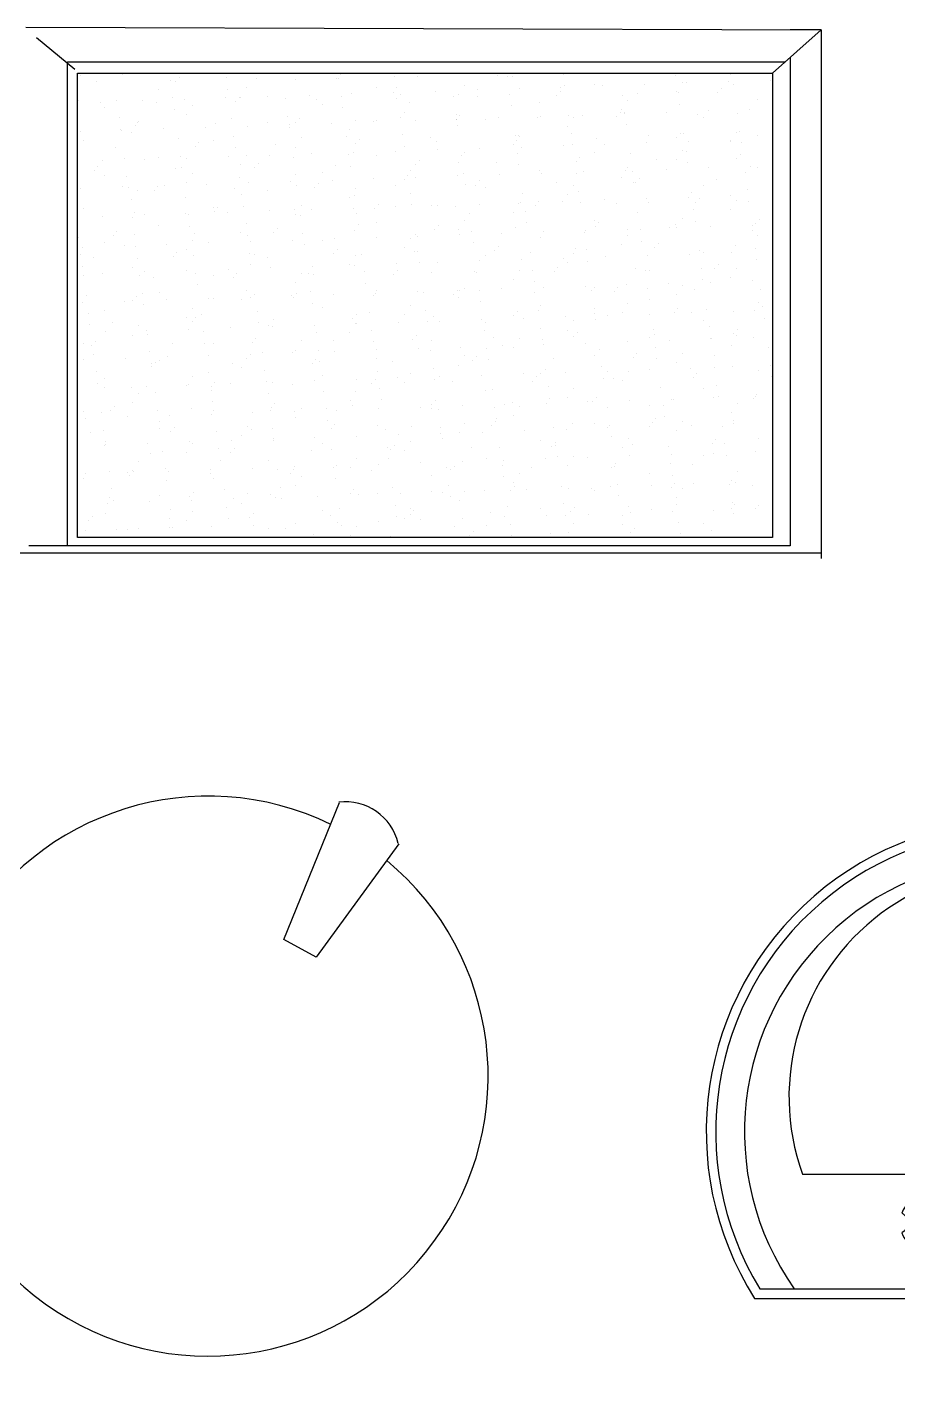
# Model space of a CAD drawing. Extents: x -42728 to 99010, y -18674 to 47645.
# Drawn here: x 47250 to 48051, y 41059 to 42315 of the extents above; entities that cross this region are included whole.
import ezdxf

# ---------------------------------------------------------------- set-up
doc = ezdxf.new("R2010")
doc.units = 0
doc.header["$LTSCALE"] = 100
doc.header["$MEASUREMENT"] = 0
doc.layers.get('0').update_dxf_attribs({"linetype": 'CONTINUOUS'})
for name, color, linetype in [('DIM', 3, 'CONTINUOUS'), ('浅', 4, 'CONTINUOUS'), ('深', 5, 'CONTINUOUS')]:
    doc.layers.add(name, color=color, linetype=linetype)

# ---------------------------------------------------------------- blocks, each defined once
blk = doc.blocks.new('A$C288D2A7C')
at = {"layer": '深', "elevation": -342.9}
for points in [[(50.6, 500, 1.818182), (600.6, 500)], [(56.2, 490, 1.781447), (595.1, 490)], [(446.8, 431.3, 0.436385), (407.7, 447.4, -0.59695), (393.4, 432.6, 0.374988), (404.9, 396.5, -0.618456), (425.4, 392.9, 0.256219), (446.7, 410.7, -0.605677)]]:
    blk.add_lwpolyline(points, format="xyb", close=True, dxfattribs=at)
for points in [[(92, 490, 1.926484), (559.2, 490, 1.926484)], [(224.4, 389.6, -1.191677), (237.3, 387.4, 0.350482), (269.7, 414.4, -1.1452), (269.8, 427.5, 0.540866), (217.5, 449.1, -1.107487), (208.2, 439.6, 0.475661), (224.4, 389.7, 0.475661)], [(302.6, 396, -0.150414), (293.5, 376.8), (271.1, 349.6, 0.414214), (271.8, 342.6), (286.3, 330.6, 0.414214), (293.3, 331.3), (319.1, 362.5)], [(304.4, 386.1), (274.6, 350, 0.414214), (275.3, 342.9), (285.9, 334.1, 0.414214), (293, 334.8), (323, 371.3)], [(334.6, 372, 0.166168), (317.7, 360.9, 0.166168)], [(340.3, 373.6, 0.064712), (344.7, 303.2, 0.064712)], [(287.9, 370), (100.6, 370, 1.422222), (550.6, 370), (340.1, 370)], [(309.6, 303.2, 0.049549), (314.6, 357.1, 0.049549)], [(309.4, 303.2, 1), (344.8, 303.2, 1)]]:
    blk.add_lwpolyline(points, format="xyb", dxfattribs=at)
for points in [[(319.1, 418.9), (285.8, 418.9), (285.8, 373.6), (290.9, 373.6)], [(338.6, 373.6), (370, 373.6), (370, 418.9), (335.4, 418.9)], [(326.5, 233.8), (326.5, 185.4)], [(302.2, 209.6), (350.7, 209.6)]]:
    blk.add_lwpolyline(points, dxfattribs=at)
at = {"layer": '深'}
for centre, radius in [((326.8, 440.9, -342.9), 19.7), ((326.8, 440.9, -342.9), 6.27), ((236.4, 421.2, -342.9), 9.14), ((419.7, 421.2, -342.9), 9.14), ((327.3, 395.6, -342.9), 24.7), ((327, 302.5, -342.9), 14.4), ((326.8, 210.1, -342.9), 31), ((326.5, 209.6, -342.9), 27.4), ((326.5, 209.6, -342.9), 24.2)]:
    blk.add_circle(centre, radius, dxfattribs=at)
blk = doc.blocks.new('A$C7875580B')
at = {"layer": '深', "xscale": 0.8800000000000001, "yscale": 0.8800000000000001, "zscale": 0.8800000000000001, "rotation": 90}
blk.add_blockref('A$C288D2A7C', (440, -1.7, 301.7), dxfattribs=at)
blk = doc.blocks.new('A$C009779EE')
at = {"layer": '浅', "color": 4, "rotation": 90}
blk.add_blockref('A$C7875580B', (559.5, 0), dxfattribs=at)
blk = doc.blocks.new('A$C46A97C41')
at = {"layer": 'DIM'}
for p, q in [((319.8, 379.1), (371.1, 505.2)), ((425.8, 467.1), (349.6, 363)), ((349.6, 363), (319.8, 379.1))]:
    blk.add_line(p, q, dxfattribs=at)
for centre, radius, start, end in [((250.2, 253.4), 257.7, 64.0469, 50.3345), ((376.5, 456.1), 49.9, 13.1789, 96.9902)]:
    blk.add_arc(centre, radius, start, end, dxfattribs=at)
blk = doc.blocks.new('A$C17926F07')
for p, q in [((5, 0), (5, 1461.1)), ((11.6, 693.7), (11.6, 729.1)), ((489, 732), (486.5, 0)), ((479.5, 722.1), (450.3, 686.7)), ((11.6, 28.3), (11.6, 693.7)), ((11.6, 693.7), (457.3, 693.7)), ((457.3, 693.7), (457.3, 32.8)), ((19.4, 44.6), (19.4, 684.5)), ((19.4, 684.5), (446.8, 684.5)), ((65, 683.9), (65, 683.9)), ((73.4, 678.5), (73.4, 678.5)), ((127.2, 684), (127.2, 684)), ((135.7, 678.6), (135.7, 678.6)), ((183.2, 679), (183.2, 679)), ((189.5, 684.1), (189.5, 684.1)), ((198, 678.7), (198, 678.7)), ((235.5, 679.6), (235.5, 679.6)), ((251.8, 684.2), (251.8, 684.2)), ((260.2, 678.8), (260.2, 678.8)), ((269.1, 680), (269.1, 680)), ((279.5, 681.3), (279.5, 681.3)), ((286.7, 679.4), (286.7, 679.4)), ((295.8, 683.5), (295.8, 683.5)), ((314.1, 684.3), (314.1, 684.3)), ((322.5, 678.9), (322.5, 678.9)), ((340.7, 681.3), (340.7, 681.3)), ((376.4, 684.4), (376.4, 684.4)), ((384.8, 679.1), (384.8, 679.1)), ((393.1, 682), (393.1, 682)), ((421.3, 683.1), (421.3, 683.1)), ((438.7, 684.5), (438.7, 684.5)), ((444.2, 681.8), (444.2, 681.8)), ((446.8, 684.5), (446.8, 44.6)), ((25.7, 676.6), (25.7, 676.6)), ((35, 673.8), (35, 673.8)), ((38.7, 670.4), (38.7, 670.4)), ((78, 677.3), (78, 677.3)), ((116.2, 672.1), (116.2, 672.1)), ((129.2, 677), (129.2, 677)), ((161.4, 665.8), (161.4, 665.8)), ((171.8, 667.2), (171.8, 667.2)), ((188.1, 669.3), (188.1, 669.3)), ((196.2, 671.4), (196.2, 671.4)), ((199.9, 668), (199.9, 668)), ((215.3, 672.9), (215.3, 672.9)), ((225.7, 674.2), (225.7, 674.2)), ((241.9, 676.4), (241.9, 676.4)), ((277.4, 669.6), (277.4, 669.6)), ((357.5, 668.9), (357.5, 668.9)), ((438.7, 667.1), (438.7, 667.1)), ((41.5, 659), (41.5, 659)), ((51, 656.6), (51, 656.6)), ((56.1, 654.5), (56.1, 654.5)), ((80.4, 655.1), (80.4, 655.1)), ((103.8, 659.1), (103.8, 659.1)), ((105.1, 658.5), (105.1, 658.5)), ((107.6, 658.7), (107.6, 658.7)), ((118, 660.1), (118, 660.1)), ((134.3, 662.2), (134.3, 662.2)), ((136.1, 653.8), (136.1, 653.8)), ((157.4, 659.2), (157.4, 659.2)), ((166, 659.3), (166, 659.3)), ((208.6, 658.9), (208.6, 658.9)), ((228.3, 659.4), (228.3, 659.4)), ((262.6, 660.9), (262.6, 660.9)), ((290.6, 659.5), (290.6, 659.5)), ((314.9, 661.6), (314.9, 661.6)), ((352.9, 659.6), (352.9, 659.6)), ((361.2, 665.5), (361.2, 665.5)), ((366.1, 661.3), (366.1, 661.3)), ((415.2, 659.7), (415.2, 659.7)), ((420.1, 663.3), (420.1, 663.3)), ((26.6, 648), (26.6, 648)), ((53.8, 651.6), (53.8, 651.6)), ((64.2, 653), (64.2, 653)), ((139.8, 650.4), (139.8, 650.4)), ((217.3, 652), (217.3, 652)), ((236.8, 641.1), (236.8, 641.1)), ((288, 640.9), (288, 640.9)), ((297.3, 651.4), (297.3, 651.4)), ((301, 648), (301, 648)), ((342, 642.8), (342, 642.8)), ((368.1, 641.2), (368.1, 641.2)), ((378.6, 649.6), (378.6, 649.6)), ((394.3, 643.5), (394.3, 643.5)), ((395.2, 644.8), (395.2, 644.8)), ((405.6, 646.1), (405.6, 646.1)), ((421.9, 648.3), (421.9, 648.3)), ((445.5, 643.2), (445.5, 643.2)), ((26.9, 638.1), (26.9, 638.1)), ((27.3, 628.3), (27.3, 628.3)), ((76, 636.3), (76, 636.3)), ((79.3, 638.7), (79.3, 638.7)), ((79.7, 632.9), (79.7, 632.9)), ((81.1, 633.8), (81.1, 633.8)), ((89.5, 628.4), (89.5, 628.4)), ((130.4, 638.5), (130.4, 638.5)), ((143.4, 633.9), (143.4, 633.9)), ((151.8, 628.5), (151.8, 628.5)), ((157.2, 634.5), (157.2, 634.5)), ((184.5, 640.4), (184.5, 640.4)), ((205.7, 634), (205.7, 634)), ((214.1, 628.6), (214.1, 628.6)), ((237.2, 633.8), (237.2, 633.8)), ((240.9, 630.4), (240.9, 630.4)), ((268, 634.1), (268, 634.1)), ((276.4, 628.7), (276.4, 628.7)), ((287.5, 630.6), (287.5, 630.6)), ((298, 632), (298, 632)), ((314.2, 634.1), (314.2, 634.1)), ((318.4, 632), (318.4, 632)), ((330.2, 634.2), (330.2, 634.2)), ((338.7, 628.9), (338.7, 628.9)), ((341.4, 637.7), (341.4, 637.7)), ((351.8, 639.1), (351.8, 639.1)), ((392.5, 634.3), (392.5, 634.3)), ((398.5, 631.3), (398.5, 631.3)), ((401, 629), (401, 629)), ((402.1, 628), (402.1, 628)), ((52.3, 618), (52.3, 618)), ((97.1, 616.9), (97.1, 616.9)), ((106.3, 620), (106.3, 620)), ((158.7, 620.7), (158.7, 620.7)), ((177.1, 616.2), (177.1, 616.2)), ((179.9, 616.4), (179.9, 616.4)), ((190.3, 617.8), (190.3, 617.8)), ((206.5, 619.9), (206.5, 619.9)), ((209.8, 620.4), (209.8, 620.4)), ((233.7, 623.5), (233.7, 623.5)), ((244.1, 624.9), (244.1, 624.9)), ((260.4, 627), (260.4, 627)), ((263.8, 622.4), (263.8, 622.4)), ((316.2, 623), (316.2, 623)), ((367.4, 622.8), (367.4, 622.8)), ((421.4, 624.7), (421.4, 624.7)), ((19.6, 615.3), (19.6, 615.3)), ((57.6, 609), (57.6, 609)), ((82.6, 603.6), (82.6, 603.6)), ((98.9, 605.8), (98.9, 605.8)), ((119.9, 609.1), (119.9, 609.1)), ((126, 609.3), (126, 609.3)), ((136.5, 610.7), (136.5, 610.7)), ((152.7, 612.9), (152.7, 612.9)), ((180.8, 612.9), (180.8, 612.9)), ((182.2, 609.2), (182.2, 609.2)), ((244.5, 609.3), (244.5, 609.3)), ((258.3, 614.5), (258.3, 614.5)), ((306.8, 609.4), (306.8, 609.4)), ((338.3, 613.8), (338.3, 613.8)), ((342, 610.4), (342, 610.4)), ((343.2, 604.3), (343.2, 604.3)), ((369, 609.5), (369, 609.5)), ((395.6, 604.9), (395.6, 604.9)), ((419.5, 612), (419.5, 612)), ((431.3, 609.6), (431.3, 609.6)), ((446.8, 604.7), (446.8, 604.7)), ((28.2, 599.5), (28.2, 599.5)), ((28.8, 596.5), (28.8, 596.5)), ((37, 599.4), (37, 599.4)), ((45, 598.7), (45, 598.7)), ((72.2, 602.3), (72.2, 602.3)), ((80.5, 600.2), (80.5, 600.2)), ((117, 598.7), (117, 598.7)), ((120.7, 595.3), (120.7, 595.3)), ((131.7, 600), (131.7, 600)), ((185.7, 601.9), (185.7, 601.9)), ((198.2, 596.9), (198.2, 596.9)), ((238.1, 602.6), (238.1, 602.6)), ((278.2, 596.2), (278.2, 596.2)), ((281.9, 592.9), (281.9, 592.9)), ((289.2, 602.3), (289.2, 602.3)), ((359.4, 594.5), (359.4, 594.5)), ((386.5, 591.8), (386.5, 591.8)), ((413.7, 595.4), (413.7, 595.4)), ((424.1, 596.8), (424.1, 596.8)), ((439.5, 593.8), (439.5, 593.8)), ((440.3, 598.9), (440.3, 598.9)), ((443.1, 590.4), (443.1, 590.4)), ((35, 583.6), (35, 583.6)), ((43.4, 578.2), (43.4, 578.2)), ((53.6, 579.5), (53.6, 579.5)), ((56.9, 581.1), (56.9, 581.1)), ((60.5, 577.8), (60.5, 577.8)), ((97.3, 583.7), (97.3, 583.7)), ((105.7, 578.3), (105.7, 578.3)), ((107.6, 581.5), (107.6, 581.5)), ((138.1, 579.4), (138.1, 579.4)), ((159.5, 583.8), (159.5, 583.8)), ((159.9, 582.1), (159.9, 582.1)), ((168, 578.4), (168, 578.4)), ((211.1, 581.9), (211.1, 581.9)), ((218.1, 578.7), (218.1, 578.7)), ((221.8, 583.9), (221.8, 583.9)), ((230.3, 578.6), (230.3, 578.6)), ((265.1, 583.8), (265.1, 583.8)), ((284.1, 584), (284.1, 584)), ((292.5, 578.7), (292.5, 578.7)), ((306, 581.2), (306, 581.2)), ((316.4, 582.6), (316.4, 582.6)), ((317.5, 584.5), (317.5, 584.5)), ((332.7, 584.8), (332.7, 584.8)), ((346.4, 584.2), (346.4, 584.2)), ((354.8, 578.8), (354.8, 578.8)), ((359.8, 588.3), (359.8, 588.3)), ((368.6, 584.2), (368.6, 584.2)), ((370.2, 589.7), (370.2, 589.7)), ((408.7, 584.3), (408.7, 584.3)), ((417.1, 578.9), (417.1, 578.9)), ((422.6, 586.2), (422.6, 586.2)), ((198.3, 567.1), (198.3, 567.1)), ((208.7, 568.4), (208.7, 568.4)), ((221.8, 575.3), (221.8, 575.3)), ((225, 570.6), (225, 570.6)), ((252.2, 574.2), (252.2, 574.2)), ((262.6, 575.5), (262.6, 575.5)), ((278.8, 577.7), (278.8, 577.7)), ((299.3, 576.9), (299.3, 576.9)), ((344.5, 565.7), (344.5, 565.7)), ((379.3, 576.2), (379.3, 576.2)), ((383, 572.9), (383, 572.9)), ((396.9, 566.4), (396.9, 566.4)), ((29.4, 561), (29.4, 561)), ((73.8, 558.9), (73.8, 558.9)), ((77.9, 561.8), (77.9, 561.8)), ((81.8, 561.7), (81.8, 561.7)), ((90.6, 552.9), (90.6, 552.9)), ((101.1, 554.3), (101.1, 554.3)), ((117.3, 556.4), (117.3, 556.4)), ((133, 561.4), (133, 561.4)), ((136.1, 559), (136.1, 559)), ((144.5, 560), (144.5, 560)), ((154.9, 561.4), (154.9, 561.4)), ((158, 561.1), (158, 561.1)), ((161.7, 557.8), (161.7, 557.8)), ((171.2, 563.5), (171.2, 563.5)), ((187, 563.4), (187, 563.4)), ((198.3, 559.1), (198.3, 559.1)), ((239.2, 559.4), (239.2, 559.4)), ((239.3, 564), (239.3, 564)), ((260.6, 559.2), (260.6, 559.2)), ((290.5, 563.8), (290.5, 563.8)), ((319.2, 558.7), (319.2, 558.7)), ((322.9, 559.3), (322.9, 559.3)), ((322.9, 555.3), (322.9, 555.3)), ((385.2, 559.4), (385.2, 559.4)), ((400.4, 556.9), (400.4, 556.9)), ((36.8, 545.8), (36.8, 545.8)), ((47.2, 547.2), (47.2, 547.2)), ((54.8, 541), (54.8, 541)), ((63.5, 549.3), (63.5, 549.3)), ((97.9, 543.6), (97.9, 543.6)), ((101.5, 540.2), (101.5, 540.2)), ((108.8, 542.9), (108.8, 542.9)), ((161.2, 543.6), (161.2, 543.6)), ((179.1, 541.8), (179.1, 541.8)), ((212.3, 543.3), (212.3, 543.3)), ((259.1, 541.1), (259.1, 541.1)), ((266.4, 545.3), (266.4, 545.3)), ((318.7, 546), (318.7, 546)), ((369.9, 545.7), (369.9, 545.7)), ((388.7, 540.4), (388.7, 540.4)), ((404.9, 542.5), (404.9, 542.5)), ((423.9, 547.7), (423.9, 547.7)), ((432.1, 546.1), (432.1, 546.1)), ((442.5, 547.4), (442.5, 547.4)), ((51.1, 533.5), (51.1, 533.5)), ((59.6, 528.1), (59.6, 528.1)), ((113.4, 533.6), (113.4, 533.6)), ((121.8, 528.2), (121.8, 528.2)), ((175.7, 533.7), (175.7, 533.7)), ((184.1, 528.4), (184.1, 528.4)), ((238, 533.8), (238, 533.8)), ((246.4, 528.5), (246.4, 528.5)), ((262.8, 537.7), (262.8, 537.7)), ((297.3, 528.3), (297.3, 528.3)), ((300.3, 534), (300.3, 534)), ((308.7, 528.6), (308.7, 528.6)), ((324.4, 531.9), (324.4, 531.9)), ((334.8, 533.3), (334.8, 533.3)), ((340.3, 539.4), (340.3, 539.4)), ((351.1, 535.4), (351.1, 535.4)), ((362.5, 534.1), (362.5, 534.1)), ((371, 528.7), (371, 528.7)), ((378.3, 539), (378.3, 539)), ((398.1, 527.9), (398.1, 527.9)), ((420.3, 538.7), (420.3, 538.7)), ((424, 535.3), (424, 535.3)), ((424.8, 534.2), (424.8, 534.2)), ((433.3, 528.8), (433.3, 528.8)), ((30.7, 522.5), (30.7, 522.5)), ((37.7, 526), (37.7, 526)), ((41.4, 522.6), (41.4, 522.6)), ((83.1, 523.1), (83.1, 523.1)), ((118.9, 524.3), (118.9, 524.3)), ((134.2, 522.9), (134.2, 522.9)), ((188.2, 524.8), (188.2, 524.8)), ((199, 523.6), (199, 523.6)), ((202.7, 520.2), (202.7, 520.2)), ((216.8, 517.7), (216.8, 517.7)), ((227.2, 519.1), (227.2, 519.1)), ((240.6, 525.5), (240.6, 525.5)), ((243.4, 521.2), (243.4, 521.2)), ((270.6, 524.8), (270.6, 524.8)), ((280.2, 521.8), (280.2, 521.8)), ((281, 526.2), (281, 526.2)), ((291.7, 525.3), (291.7, 525.3)), ((345.8, 527.2), (345.8, 527.2)), ((360.2, 521.1), (360.2, 521.1)), ((363.9, 517.7), (363.9, 517.7)), ((441.4, 519.3), (441.4, 519.3)), ((27.6, 508.7), (27.6, 508.7)), ((56.1, 502.4), (56.1, 502.4)), ((58.8, 506.7), (58.8, 506.7)), ((89.9, 508.8), (89.9, 508.8)), ((109.1, 503.5), (109.1, 503.5)), ((110.1, 504.4), (110.1, 504.4)), ((119.5, 504.9), (119.5, 504.9)), ((135.8, 507.1), (135.8, 507.1)), ((138.8, 506), (138.8, 506)), ((142.5, 502.6), (142.5, 502.6)), ((152.2, 508.9), (152.2, 508.9)), ((162.4, 505), (162.4, 505)), ((162.9, 510.6), (162.9, 510.6)), ((173.3, 512), (173.3, 512)), ((189.6, 514.1), (189.6, 514.1)), ((213.6, 504.8), (213.6, 504.8)), ((214.5, 509), (214.5, 509)), ((220.1, 504.2), (220.1, 504.2)), ((267.6, 506.7), (267.6, 506.7)), ((276.8, 509.1), (276.8, 509.1)), ((300.1, 503.6), (300.1, 503.6)), ((320, 507.4), (320, 507.4)), ((339.1, 509.2), (339.1, 509.2)), ((371.1, 507.2), (371.1, 507.2)), ((401.3, 509.4), (401.3, 509.4)), ((425.2, 509.1), (425.2, 509.1)), ((28.1, 492.9), (28.1, 492.9)), ((55.3, 496.5), (55.3, 496.5)), ((65.7, 497.8), (65.7, 497.8)), ((81.9, 500), (81.9, 500)), ((303.8, 500.2), (303.8, 500.2)), ((381.3, 501.8), (381.3, 501.8)), ((407.1, 491), (407.1, 491)), ((423.4, 493.1), (423.4, 493.1)), ((32, 483.9), (32, 483.9)), ((67.3, 483.4), (67.3, 483.4)), ((75.7, 478), (75.7, 478)), ((78.7, 488.5), (78.7, 488.5)), ((82.4, 485.1), (82.4, 485.1)), ((84.3, 484.6), (84.3, 484.6)), ((129.6, 483.5), (129.6, 483.5)), ((135.5, 484.4), (135.5, 484.4)), ((138, 478.2), (138, 478.2)), ((159.9, 486.7), (159.9, 486.7)), ((189.5, 486.3), (189.5, 486.3)), ((191.9, 483.6), (191.9, 483.6)), ((200.3, 478.3), (200.3, 478.3)), ((240, 486), (240, 486)), ((241.8, 487), (241.8, 487)), ((243.6, 482.6), (243.6, 482.6)), ((254.1, 483.8), (254.1, 483.8)), ((262.6, 478.4), (262.6, 478.4)), ((293, 486.7), (293, 486.7)), ((315.7, 479), (315.7, 479)), ((316.4, 483.9), (316.4, 483.9)), ((321.2, 484.2), (321.2, 484.2)), ((324.8, 478.5), (324.8, 478.5)), ((342.9, 482.5), (342.9, 482.5)), ((347, 488.7), (347, 488.7)), ((353.3, 483.9), (353.3, 483.9)), ((369.5, 486), (369.5, 486)), ((378.7, 484), (378.7, 484)), ((387.1, 478.6), (387.1, 478.6)), ((396.7, 489.6), (396.7, 489.6)), ((399.4, 489.3), (399.4, 489.3)), ((401.2, 483.6), (401.2, 483.6)), ((404.9, 480.2), (404.9, 480.2)), ((441, 484.1), (441, 484.1)), ((22.3, 467.5), (22.3, 467.5)), ((99.8, 469.1), (99.8, 469.1)), ((111.4, 465.8), (111.4, 465.8)), ((163.7, 466.5), (163.7, 466.5)), ((179.8, 468.5), (179.8, 468.5)), ((183.5, 465.1), (183.5, 465.1)), ((208, 464.8), (208, 464.8)), ((214.9, 466.3), (214.9, 466.3)), ((235.2, 468.4), (235.2, 468.4)), ((245.6, 469.7), (245.6, 469.7)), ((261, 466.7), (261, 466.7)), ((261.9, 471.9), (261.9, 471.9)), ((268.9, 468.2), (268.9, 468.2)), ((289, 475.4), (289, 475.4)), ((299.4, 476.8), (299.4, 476.8)), ((321.2, 468.9), (321.2, 468.9)), ((341.1, 466), (341.1, 466)), ((372.4, 468.6), (372.4, 468.6)), ((426.4, 470.6), (426.4, 470.6)), ((43.8, 458.6), (43.8, 458.6)), ((57.3, 463.9), (57.3, 463.9)), ((106.1, 458.7), (106.1, 458.7)), ((127.5, 454.2), (127.5, 454.2)), ((137.9, 455.6), (137.9, 455.6)), ((154.2, 457.7), (154.2, 457.7)), ((168.4, 458.8), (168.4, 458.8)), ((181.4, 461.3), (181.4, 461.3)), ((191.8, 462.6), (191.8, 462.6)), ((230.6, 458.9), (230.6, 458.9)), ((292.9, 459), (292.9, 459)), ((344.8, 462.6), (344.8, 462.6)), ((355.2, 459.2), (355.2, 459.2)), ((417.5, 459.3), (417.5, 459.3)), ((422.3, 464.2), (422.3, 464.2)), ((19.9, 440), (19.9, 440)), ((30.3, 441.4), (30.3, 441.4)), ((33.2, 445.4), (33.2, 445.4)), ((39.7, 451.6), (39.7, 451.6)), ((46.5, 443.5), (46.5, 443.5)), ((73.7, 447.1), (73.7, 447.1)), ((84.1, 448.5), (84.1, 448.5)), ((85.6, 446.1), (85.6, 446.1)), ((100.4, 450.6), (100.4, 450.6)), ((119.7, 450.9), (119.7, 450.9)), ((123.4, 447.5), (123.4, 447.5)), ((136.7, 445.8), (136.7, 445.8)), ((190.8, 447.8), (190.8, 447.8)), ((200.9, 449.1), (200.9, 449.1)), ((243.1, 448.4), (243.1, 448.4)), ((281, 448.4), (281, 448.4)), ((284.6, 445.1), (284.6, 445.1)), ((294.3, 448.2), (294.3, 448.2)), ((348.3, 450.1), (348.3, 450.1)), ((362.2, 446.7), (362.2, 446.7)), ((400.6, 450.8), (400.6, 450.8)), ((415.1, 440.3), (415.1, 440.3)), ((425.6, 441.6), (425.6, 441.6)), ((441.8, 443.8), (441.8, 443.8)), ((442.2, 446), (442.2, 446)), ((445.9, 442.6), (445.9, 442.6)), ((21.2, 433.2), (21.2, 433.2)), ((29.6, 427.9), (29.6, 427.9)), ((59.6, 433.3), (59.6, 433.3)), ((63.3, 430), (63.3, 430)), ((83.4, 433.3), (83.4, 433.3)), ((91.9, 428), (91.9, 428)), ((112.6, 427.3), (112.6, 427.3)), ((140.8, 431.6), (140.8, 431.6)), ((145.7, 433.5), (145.7, 433.5)), ((154.2, 428.1), (154.2, 428.1)), ((165, 428), (165, 428)), ((208, 433.6), (208, 433.6)), ((216.1, 427.7), (216.1, 427.7)), ((216.4, 428.2), (216.4, 428.2)), ((220.8, 430.9), (220.8, 430.9)), ((224.5, 427.5), (224.5, 427.5)), ((270.1, 429.7), (270.1, 429.7)), ((270.3, 433.7), (270.3, 433.7)), ((278.7, 428.3), (278.7, 428.3)), ((302, 429.1), (302, 429.1)), ((317.9, 427.5), (317.9, 427.5)), ((322.5, 430.3), (322.5, 430.3)), ((332.6, 433.8), (332.6, 433.8)), ((334.1, 429.6), (334.1, 429.6)), ((341, 428.4), (341, 428.4)), ((361.3, 433.2), (361.3, 433.2)), ((371.7, 434.6), (371.7, 434.6)), ((373.7, 430.1), (373.7, 430.1)), ((382.1, 428.4), (382.1, 428.4)), ((388, 436.7), (388, 436.7)), ((394.9, 433.9), (394.9, 433.9)), ((403.3, 428.5), (403.3, 428.5)), ((427.7, 432), (427.7, 432)), ((58.6, 425.4), (58.6, 425.4)), ((226.5, 415.4), (226.5, 415.4)), ((253.6, 419), (253.6, 419)), ((264, 420.4), (264, 420.4)), ((280.3, 422.5), (280.3, 422.5)), ((307.5, 426.1), (307.5, 426.1)), ((385.8, 425.1), (385.8, 425.1)), ((34.5, 406.9), (34.5, 406.9)), ((60, 408.5), (60, 408.5)), ((80.7, 414), (80.7, 414)), ((86.8, 407.5), (86.8, 407.5)), ((122.2, 408.6), (122.2, 408.6)), ((138, 407.3), (138, 407.3)), ((146, 404.8), (146, 404.8)), ((156.4, 406.2), (156.4, 406.2)), ((160.7, 413.3), (160.7, 413.3)), ((164.4, 410), (164.4, 410)), ((172.6, 408.3), (172.6, 408.3)), ((184.5, 408.7), (184.5, 408.7)), ((192, 409.2), (192, 409.2)), ((199.8, 411.9), (199.8, 411.9)), ((210.2, 413.3), (210.2, 413.3)), ((241.9, 411.6), (241.9, 411.6)), ((244.4, 409.9), (244.4, 409.9)), ((246.8, 408.8), (246.8, 408.8)), ((295.5, 409.6), (295.5, 409.6)), ((309.1, 409), (309.1, 409)), ((321.9, 410.9), (321.9, 410.9)), ((325.6, 407.5), (325.6, 407.5)), ((349.5, 411.6), (349.5, 411.6)), ((371.4, 409.1), (371.4, 409.1)), ((401.9, 412.3), (401.9, 412.3)), ((403.2, 409.1), (403.2, 409.1)), ((433.6, 409.2), (433.6, 409.2)), ((20.6, 396.5), (20.6, 396.5)), ((38.3, 390.7), (38.3, 390.7)), ((48.7, 392), (48.7, 392)), ((65, 394.2), (65, 394.2)), ((92.1, 397.7), (92.1, 397.7)), ((100.6, 395.8), (100.6, 395.8)), ((102.5, 399.1), (102.5, 399.1)), ((104.3, 392.4), (104.3, 392.4)), ((118.8, 401.3), (118.8, 401.3)), ((166.2, 389.4), (166.2, 389.4)), ((181.8, 394), (181.8, 394)), ((261.8, 393.3), (261.8, 393.3)), ((265.5, 390), (265.5, 390)), ((271.4, 391.1), (271.4, 391.1)), ((323.8, 391.8), (323.8, 391.8)), ((343, 391.6), (343, 391.6)), ((374.9, 391.6), (374.9, 391.6)), ((423.1, 390.9), (423.1, 390.9)), ((428.9, 393.5), (428.9, 393.5)), ((433.6, 390.9), (433.6, 390.9)), ((444, 392.3), (444, 392.3)), ((37.3, 383.1), (37.3, 383.1)), ((40.5, 378.2), (40.5, 378.2)), ((45.7, 377.8), (45.7, 377.8)), ((59.9, 386.8), (59.9, 386.8)), ((99.6, 383.3), (99.6, 383.3)), ((108, 377.9), (108, 377.9)), ((113.9, 388.8), (113.9, 388.8)), ((161.9, 383.4), (161.9, 383.4)), ((170.3, 378), (170.3, 378)), ((217.4, 389.2), (217.4, 389.2)), ((224.2, 383.5), (224.2, 383.5)), ((232.6, 378.1), (232.6, 378.1)), ((286.4, 383.6), (286.4, 383.6)), ((294.9, 378.2), (294.9, 378.2)), ((336.3, 378.1), (336.3, 378.1)), ((348.7, 383.7), (348.7, 383.7)), ((352.6, 380.3), (352.6, 380.3)), ((357.2, 378.3), (357.2, 378.3)), ((379.7, 383.8), (379.7, 383.8)), ((390.2, 385.2), (390.2, 385.2)), ((406.4, 387.3), (406.4, 387.3)), ((411, 383.8), (411, 383.8)), ((419.4, 378.4), (419.4, 378.4)), ((426.7, 387.5), (426.7, 387.5)), ((35.7, 368.3), (35.7, 368.3)), ((44.1, 374.9), (44.1, 374.9)), ((88.1, 369), (88.1, 369)), ((121.7, 376.5), (121.7, 376.5)), ((139.3, 368.7), (139.3, 368.7)), ((193.3, 370.7), (193.3, 370.7)), ((201.7, 375.8), (201.7, 375.8)), ((205.4, 372.4), (205.4, 372.4)), ((244.9, 366.1), (244.9, 366.1)), ((245.6, 371.4), (245.6, 371.4)), ((272.1, 369.7), (272.1, 369.7)), ((282.5, 371), (282.5, 371)), ((282.9, 374), (282.9, 374)), ((296.8, 371.1), (296.8, 371.1)), ((298.7, 373.2), (298.7, 373.2)), ((325.9, 376.7), (325.9, 376.7)), ((350.8, 373.1), (350.8, 373.1)), ((362.9, 373.3), (362.9, 373.3)), ((366.6, 369.9), (366.6, 369.9)), ((403.2, 373.7), (403.2, 373.7)), ((444.1, 371.6), (444.1, 371.6)), ((61.5, 358.9), (61.5, 358.9)), ((76.1, 358.4), (76.1, 358.4)), ((137.2, 351.9), (137.2, 351.9)), ((138.4, 358.5), (138.4, 358.5)), ((141.6, 358.2), (141.6, 358.2)), ((145.3, 354.8), (145.3, 354.8)), ((164.4, 355.5), (164.4, 355.5)), ((174.8, 356.8), (174.8, 356.8)), ((191.1, 359), (191.1, 359)), ((200.7, 358.7), (200.7, 358.7)), ((218.2, 362.6), (218.2, 362.6)), ((222.8, 356.5), (222.8, 356.5)), ((228.7, 363.9), (228.7, 363.9)), ((263, 358.8), (263, 358.8)), ((272.7, 352.6), (272.7, 352.6)), ((302.8, 355.8), (302.8, 355.8)), ((306.5, 352.4), (306.5, 352.4)), ((325, 353.3), (325, 353.3)), ((325.2, 358.9), (325.2, 358.9)), ((376.2, 353), (376.2, 353)), ((384, 354), (384, 354)), ((387.5, 359), (387.5, 359)), ((430.2, 355), (430.2, 355)), ((56.7, 341.3), (56.7, 341.3)), ((61.1, 348.3), (61.1, 348.3)), ((67.1, 342.7), (67.1, 342.7)), ((81.5, 340.7), (81.5, 340.7)), ((83.4, 344.8), (83.4, 344.8)), ((110.6, 348.4), (110.6, 348.4)), ((115.1, 350.2), (115.1, 350.2)), ((121, 349.8), (121, 349.8)), ((167.5, 350.9), (167.5, 350.9)), ((218.6, 350.7), (218.6, 350.7)), ((29.6, 337.7), (29.6, 337.7)), ((37, 329.8), (37, 329.8)), ((53.5, 333.1), (53.5, 333.1)), ((61.9, 327.7), (61.9, 327.7)), ((85.1, 337.3), (85.1, 337.3)), ((89.4, 330.4), (89.4, 330.4)), ((115.7, 333.2), (115.7, 333.2)), ((124.2, 327.8), (124.2, 327.8)), ((140.5, 330.2), (140.5, 330.2)), ((162.7, 338.9), (162.7, 338.9)), ((178, 333.3), (178, 333.3)), ((186.5, 327.9), (186.5, 327.9)), ((194.5, 332.2), (194.5, 332.2)), ((240.3, 333.4), (240.3, 333.4)), ((242.7, 338.2), (242.7, 338.2)), ((246.4, 334.8), (246.4, 334.8)), ((246.9, 332.8), (246.9, 332.8)), ((248.7, 328), (248.7, 328)), ((298, 332.6), (298, 332.6)), ((302.6, 333.5), (302.6, 333.5)), ((311, 328.1), (311, 328.1)), ((323.9, 336.4), (323.9, 336.4)), ((344.4, 327.4), (344.4, 327.4)), ((352.1, 334.5), (352.1, 334.5)), ((354.8, 328.8), (354.8, 328.8)), ((364.9, 333.6), (364.9, 333.6)), ((371, 330.9), (371, 330.9)), ((373.3, 328.3), (373.3, 328.3)), ((398.2, 334.5), (398.2, 334.5)), ((403.9, 335.8), (403.9, 335.8)), ((404.4, 335.2), (404.4, 335.2)), ((407.6, 332.4), (407.6, 332.4)), ((408.6, 335.8), (408.6, 335.8)), ((424.9, 338), (424.9, 338)), ((427.2, 333.7), (427.2, 333.7)), ((435.6, 328.4), (435.6, 328.4)), ((21.3, 323.1), (21.3, 323.1)), ((25, 319.7), (25, 319.7)), ((102.5, 321.3), (102.5, 321.3)), ((182.6, 320.7), (182.6, 320.7)), ((186.3, 317.3), (186.3, 317.3)), ((247.1, 314.6), (247.1, 314.6)), ((263.4, 316.7), (263.4, 316.7)), ((263.8, 318.9), (263.8, 318.9)), ((273.9, 314.1), (273.9, 314.1)), ((290.5, 320.3), (290.5, 320.3)), ((300.9, 321.7), (300.9, 321.7)), ((317.2, 323.8), (317.2, 323.8)), ((326.3, 314.7), (326.3, 314.7)), ((343.8, 318.2), (343.8, 318.2)), ((347.5, 314.8), (347.5, 314.8)), ((377.4, 314.5), (377.4, 314.5)), ((425, 316.4), (425, 316.4)), ((431.5, 316.4), (431.5, 316.4)), ((30, 308.2), (30, 308.2)), ((42.4, 303.8), (42.4, 303.8)), ((62.4, 309.8), (62.4, 309.8)), ((92.3, 308.3), (92.3, 308.3)), ((116.4, 311.7), (116.4, 311.7)), ((122.4, 303.1), (122.4, 303.1)), ((154.5, 308.5), (154.5, 308.5)), ((155.7, 302.5), (155.7, 302.5)), ((168.7, 312.4), (168.7, 312.4)), ((182.8, 306.1), (182.8, 306.1)), ((193.3, 307.5), (193.3, 307.5)), ((209.5, 309.6), (209.5, 309.6)), ((216.8, 308.6), (216.8, 308.6)), ((219.9, 312.1), (219.9, 312.1)), ((236.7, 313.2), (236.7, 313.2)), ((279.1, 308.7), (279.1, 308.7)), ((341.4, 308.8), (341.4, 308.8)), ((403.7, 308.9), (403.7, 308.9)), ((38.3, 291.2), (38.3, 291.2)), ((75.2, 291.9), (75.2, 291.9)), ((85.6, 293.3), (85.6, 293.3)), ((90.6, 291.9), (90.6, 291.9)), ((101.8, 295.5), (101.8, 295.5)), ((126.1, 299.7), (126.1, 299.7)), ((129, 299), (129, 299)), ((139.4, 300.4), (139.4, 300.4)), ((141.8, 291.7), (141.8, 291.7)), ((195.8, 293.6), (195.8, 293.6)), ((203.7, 301.3), (203.7, 301.3)), ((248.1, 294.3), (248.1, 294.3)), ((283.7, 300.6), (283.7, 300.6)), ((287.4, 297.3), (287.4, 297.3)), ((299.3, 294), (299.3, 294)), ((353.3, 296), (353.3, 296)), ((364.9, 298.9), (364.9, 298.9)), ((405.7, 296.7), (405.7, 296.7)), ((444.9, 298.2), (444.9, 298.2)), ((21.3, 284.9), (21.3, 284.9)), ((31.7, 286.2), (31.7, 286.2)), ((48, 288.4), (48, 288.4)), ((62.3, 285.6), (62.3, 285.6)), ((66, 282.2), (66, 282.2)), ((69.6, 283), (69.6, 283)), ((78, 277.6), (78, 277.6)), ((131.9, 283.1), (131.9, 283.1)), ((140.3, 277.7), (140.3, 277.7)), ((143.5, 283.8), (143.5, 283.8)), ((194.2, 283.2), (194.2, 283.2)), ((202.6, 277.8), (202.6, 277.8)), ((223.6, 283.1), (223.6, 283.1)), ((227.2, 279.7), (227.2, 279.7)), ((256.5, 283.3), (256.5, 283.3)), ((264.9, 277.9), (264.9, 277.9)), ((304.8, 281.3), (304.8, 281.3)), ((318.7, 283.4), (318.7, 283.4)), ((327.2, 278.1), (327.2, 278.1)), ((362.8, 278), (362.8, 278)), ((373.2, 279.4), (373.2, 279.4)), ((381, 283.5), (381, 283.5)), ((384.8, 280.6), (384.8, 280.6)), ((388.5, 277.3), (388.5, 277.3)), ((389.5, 281.5), (389.5, 281.5)), ((389.5, 278.2), (389.5, 278.2)), ((416.6, 285.1), (416.6, 285.1)), ((427, 286.5), (427, 286.5)), ((432.7, 277.9), (432.7, 277.9)), ((443.3, 288.6), (443.3, 288.6)), ((443.3, 283.7), (443.3, 283.7)), ((63.6, 271.2), (63.6, 271.2)), ((83.4, 266.2), (83.4, 266.2)), ((117.7, 273.2), (117.7, 273.2)), ((163.4, 265.5), (163.4, 265.5)), ((170, 273.8), (170, 273.8)), ((221.2, 273.6), (221.2, 273.6)), ((244.6, 263.8), (244.6, 263.8)), ((255.1, 263.9), (255.1, 263.9)), ((265.5, 265.2), (265.5, 265.2)), ((275.2, 275.5), (275.2, 275.5)), ((281.8, 267.4), (281.8, 267.4)), ((309, 270.9), (309, 270.9)), ((319.4, 272.3), (319.4, 272.3)), ((327.5, 276.2), (327.5, 276.2)), ((335.6, 274.5), (335.6, 274.5)), ((378.7, 276), (378.7, 276)), ((39.5, 252.7), (39.5, 252.7)), ((46.1, 258.2), (46.1, 258.2)), ((91.9, 253.4), (91.9, 253.4)), ((108.4, 258.3), (108.4, 258.3)), ((143, 253.1), (143, 253.1)), ((167.1, 262.2), (167.1, 262.2)), ((170.7, 258.4), (170.7, 258.4)), ((174.1, 253.2), (174.1, 253.2)), ((197.1, 255.1), (197.1, 255.1)), ((201.3, 256.8), (201.3, 256.8)), ((211.7, 258.1), (211.7, 258.1)), ((228, 260.3), (228, 260.3)), ((233, 258.5), (233, 258.5)), ((249.4, 255.7), (249.4, 255.7)), ((295.3, 258.6), (295.3, 258.6)), ((300.6, 255.5), (300.6, 255.5)), ((324.7, 263.1), (324.7, 263.1)), ((328.4, 259.7), (328.4, 259.7)), ((354.6, 257.4), (354.6, 257.4)), ((357.5, 258.7), (357.5, 258.7)), ((405.9, 261.3), (405.9, 261.3)), ((406.9, 258.1), (406.9, 258.1)), ((419.8, 258.8), (419.8, 258.8)), ((23.3, 248.7), (23.3, 248.7)), ((66.4, 239), (66.4, 239)), ((93.6, 242.6), (93.6, 242.6)), ((103.3, 248), (103.3, 248)), ((104, 244), (104, 244)), ((107, 244.6), (107, 244.6)), ((120.3, 246.1), (120.3, 246.1)), ((147.5, 249.7), (147.5, 249.7)), ((157.9, 251), (157.9, 251)), ((184.5, 246.2), (184.5, 246.2)), ((264.6, 245.5), (264.6, 245.5)), ((268.2, 242.2), (268.2, 242.2)), ((345.8, 243.8), (345.8, 243.8)), ((425.8, 243.1), (425.8, 243.1)), ((429.5, 239.7), (429.5, 239.7)), ((434, 239.4), (434, 239.4)), ((23.5, 232.8), (23.5, 232.8)), ((31.9, 227.4), (31.9, 227.4)), ((39.8, 235.5), (39.8, 235.5)), ((43.2, 230.4), (43.2, 230.4)), ((46.9, 227.1), (46.9, 227.1)), ((50.2, 236.9), (50.2, 236.9)), ((64.9, 232.7), (64.9, 232.7)), ((85.8, 232.9), (85.8, 232.9)), ((94.2, 227.5), (94.2, 227.5)), ((118.9, 234.6), (118.9, 234.6)), ((124.4, 228.7), (124.4, 228.7)), ((148, 233), (148, 233)), ((156.5, 227.6), (156.5, 227.6)), ((171.3, 235.3), (171.3, 235.3)), ((204.4, 228), (204.4, 228)), ((210.3, 233.1), (210.3, 233.1)), ((218.8, 227.8), (218.8, 227.8)), ((222.4, 235), (222.4, 235)), ((272.6, 233.2), (272.6, 233.2)), ((276.4, 237), (276.4, 237)), ((281, 227.9), (281, 227.9)), ((285.6, 226.2), (285.6, 226.2)), ((328.8, 237.7), (328.8, 237.7)), ((334.9, 233.4), (334.9, 233.4)), ((343.3, 228), (343.3, 228)), ((380, 237.4), (380, 237.4)), ((381.2, 228.7), (381.2, 228.7)), ((391.6, 230), (391.6, 230)), ((397.2, 233.5), (397.2, 233.5)), ((405.6, 228.1), (405.6, 228.1)), ((407.9, 232.2), (407.9, 232.2)), ((435.1, 235.8), (435.1, 235.8)), ((445.5, 237.1), (445.5, 237.1)), ((40.8, 214.2), (40.8, 214.2)), ((93.1, 214.8), (93.1, 214.8)), ((144.3, 214.6), (144.3, 214.6)), ((198.3, 216.5), (198.3, 216.5)), ((208.1, 224.6), (208.1, 224.6)), ((250.7, 217.2), (250.7, 217.2)), ((273.6, 214.5), (273.6, 214.5)), ((284, 215.9), (284, 215.9)), ((300.2, 218), (300.2, 218)), ((301.8, 217), (301.8, 217)), ((327.4, 221.6), (327.4, 221.6)), ((337.8, 223), (337.8, 223)), ((354.1, 225.1), (354.1, 225.1)), ((355.8, 218.9), (355.8, 218.9)), ((365.7, 225.5), (365.7, 225.5)), ((369.4, 222.1), (369.4, 222.1)), ((408.2, 219.6), (408.2, 219.6)), ((62.3, 208.1), (62.3, 208.1)), ((64.3, 211.1), (64.3, 211.1)), ((124.6, 208.2), (124.6, 208.2)), ((144.3, 210.4), (144.3, 210.4)), ((148, 207), (148, 207)), ((176.3, 201.7), (176.3, 201.7)), ((186.8, 208.3), (186.8, 208.3)), ((192.6, 203.8), (192.6, 203.8)), ((219.7, 207.4), (219.7, 207.4)), ((225.5, 208.7), (225.5, 208.7)), ((230.1, 208.8), (230.1, 208.8)), ((246.4, 210.9), (246.4, 210.9)), ((249.1, 208.4), (249.1, 208.4)), ((305.5, 208), (305.5, 208)), ((309.2, 204.6), (309.2, 204.6)), ((311.4, 208.5), (311.4, 208.5)), ((373.7, 208.6), (373.7, 208.6)), ((386.8, 206.2), (386.8, 206.2)), ((436, 208.7), (436, 208.7)), ((66.2, 194.1), (66.2, 194.1)), ((84.2, 192.9), (84.2, 192.9)), ((84.9, 189.7), (84.9, 189.7)), ((87.9, 189.5), (87.9, 189.5)), ((112.1, 193.2), (112.1, 193.2)), ((120.2, 196.1), (120.2, 196.1)), ((122.5, 194.6), (122.5, 194.6)), ((138.7, 196.7), (138.7, 196.7)), ((165.4, 191.1), (165.4, 191.1)), ((165.9, 200.3), (165.9, 200.3)), ((172.5, 196.8), (172.5, 196.8)), ((223.7, 196.5), (223.7, 196.5)), ((245.4, 190.4), (245.4, 190.4)), ((277.7, 198.5), (277.7, 198.5)), ((326.6, 188.6), (326.6, 188.6)), ((330.1, 199.1), (330.1, 199.1)), ((381.2, 198.9), (381.2, 198.9)), ((435.2, 200.8), (435.2, 200.8)), ((31.1, 182.6), (31.1, 182.6)), ((39.6, 182.7), (39.6, 182.7)), ((48.1, 177.3), (48.1, 177.3)), ((58.2, 186.1), (58.2, 186.1)), ((68.6, 187.5), (68.6, 187.5)), ((94.4, 176.3), (94.4, 176.3)), ((101.9, 182.8), (101.9, 182.8)), ((110.4, 177.4), (110.4, 177.4)), ((145.6, 176.1), (145.6, 176.1)), ((164.2, 182.9), (164.2, 182.9)), ((172.6, 177.6), (172.6, 177.6)), ((199.6, 178), (199.6, 178)), ((226.5, 183), (226.5, 183)), ((234.9, 177.7), (234.9, 177.7)), ((249.1, 187), (249.1, 187)), ((251.9, 178.7), (251.9, 178.7)), ((288.8, 183.2), (288.8, 183.2)), ((297.2, 177.8), (297.2, 177.8)), ((303.1, 178.4), (303.1, 178.4)), ((351, 183.3), (351, 183.3)), ((357.1, 180.4), (357.1, 180.4)), ((359.5, 177.9), (359.5, 177.9)), ((399.7, 179.3), (399.7, 179.3)), ((406.7, 188), (406.7, 188)), ((409.5, 181), (409.5, 181)), ((410.1, 180.7), (410.1, 180.7)), ((410.3, 184.6), (410.3, 184.6)), ((413.3, 183.4), (413.3, 183.4)), ((421.8, 178), (421.8, 178)), ((426.3, 182.8), (426.3, 182.8)), ((24.1, 175.3), (24.1, 175.3)), ((27.7, 171.9), (27.7, 171.9)), ((42, 175.6), (42, 175.6)), ((105.3, 173.6), (105.3, 173.6)), ((185.3, 172.9), (185.3, 172.9)), ((189, 169.5), (189, 169.5)), ((266.5, 171.1), (266.5, 171.1)), ((292, 165.1), (292, 165.1)), ((302.4, 166.5), (302.4, 166.5)), ((318.7, 168.7), (318.7, 168.7)), ((345.8, 172.2), (345.8, 172.2)), ((346.5, 170.4), (346.5, 170.4)), ((350.2, 167), (350.2, 167)), ((356.2, 173.6), (356.2, 173.6)), ((372.5, 175.7), (372.5, 175.7)), ((427.7, 168.6), (427.7, 168.6)), ((45.1, 156), (45.1, 156)), ((67.4, 155.6), (67.4, 155.6)), ((78.4, 158), (78.4, 158)), ((121.4, 157.6), (121.4, 157.6)), ((125.2, 155.3), (125.2, 155.3)), ((128.9, 151.9), (128.9, 151.9)), ((140.7, 158.1), (140.7, 158.1)), ((173.8, 158.2), (173.8, 158.2)), ((184.3, 151), (184.3, 151)), ((194.7, 152.3), (194.7, 152.3)), ((203, 158.2), (203, 158.2)), ((206.4, 153.5), (206.4, 153.5)), ((211, 154.5), (211, 154.5)), ((224.9, 158), (224.9, 158)), ((238.2, 158.1), (238.2, 158.1)), ((248.6, 159.4), (248.6, 159.4)), ((264.8, 161.6), (264.8, 161.6)), ((265.3, 158.3), (265.3, 158.3)), ((279, 159.9), (279, 159.9)), ((286.4, 152.9), (286.4, 152.9)), ((327.6, 158.4), (327.6, 158.4)), ((331.3, 160.6), (331.3, 160.6)), ((367.6, 151.1), (367.6, 151.1)), ((382.5, 160.3), (382.5, 160.3)), ((389.8, 158.6), (389.8, 158.6)), ((436.5, 162.3), (436.5, 162.3)), ((87.1, 138.2), (87.1, 138.2)), ((103.3, 140.3), (103.3, 140.3)), ((130.5, 143.9), (130.5, 143.9)), ((140.9, 145.3), (140.9, 145.3)), ((157.2, 147.4), (157.2, 147.4)), ((200.8, 139.5), (200.8, 139.5)), ((253.2, 140.1), (253.2, 140.1)), ((290.1, 149.5), (290.1, 149.5)), ((304.3, 139.9), (304.3, 139.9)), ((358.4, 141.8), (358.4, 141.8)), ((410.7, 142.5), (410.7, 142.5)), ((22.8, 129.7), (22.8, 129.7)), ((33.2, 131.1), (33.2, 131.1)), ((43.3, 137.1), (43.3, 137.1)), ((49.5, 133.2), (49.5, 133.2)), ((55.8, 132.6), (55.8, 132.6)), ((64.2, 127.2), (64.2, 127.2)), ((65.1, 137.8), (65.1, 137.8)), ((68.7, 134.4), (68.7, 134.4)), ((76.7, 136.8), (76.7, 136.8)), ((95.7, 137.8), (95.7, 137.8)), ((118.1, 132.7), (118.1, 132.7)), ((126.5, 127.4), (126.5, 127.4)), ((146.3, 136), (146.3, 136)), ((146.8, 137.5), (146.8, 137.5)), ((180.4, 132.8), (180.4, 132.8)), ((188.8, 127.5), (188.8, 127.5)), ((226.3, 135.3), (226.3, 135.3)), ((230, 131.9), (230, 131.9)), ((242.6, 133), (242.6, 133)), ((251.1, 127.6), (251.1, 127.6)), ((304.9, 133.1), (304.9, 133.1)), ((307.5, 133.5), (307.5, 133.5)), ((313.4, 127.7), (313.4, 127.7)), ((367.2, 133.2), (367.2, 133.2)), ((375.6, 127.8), (375.6, 127.8)), ((387.5, 132.8), (387.5, 132.8)), ((390.9, 126.4), (390.9, 126.4)), ((391.2, 129.5), (391.2, 129.5)), ((418.1, 130), (418.1, 130)), ((428.5, 131.3), (428.5, 131.3)), ((429.5, 133.3), (429.5, 133.3)), ((437.9, 127.9), (437.9, 127.9)), ((444.8, 133.5), (444.8, 133.5)), ((68.7, 117.1), (68.7, 117.1)), ((86.1, 118.4), (86.1, 118.4)), ((122.7, 119), (122.7, 119)), ((166.2, 117.7), (166.2, 117.7)), ((169.9, 114.4), (169.9, 114.4)), ((175, 119.7), (175, 119.7)), ((226.2, 119.4), (226.2, 119.4)), ((247.4, 116), (247.4, 116)), ((280.2, 121.4), (280.2, 121.4)), ((310.4, 115.8), (310.4, 115.8)), ((320.9, 117.2), (320.9, 117.2)), ((327.4, 115.3), (327.4, 115.3)), ((332.6, 122.1), (332.6, 122.1)), ((337.1, 119.3), (337.1, 119.3)), ((364.3, 122.9), (364.3, 122.9)), ((374.7, 124.2), (374.7, 124.2)), ((383.7, 121.8), (383.7, 121.8)), ((408.6, 113.5), (408.6, 113.5)), ((437.8, 123.8), (437.8, 123.8)), ((26, 100.9), (26, 100.9)), ((32.3, 107.8), (32.3, 107.8)), ((94.6, 107.9), (94.6, 107.9)), ((156.9, 108), (156.9, 108)), ((202.1, 100.9), (202.1, 100.9)), ((202.8, 101.6), (202.8, 101.6)), ((213.2, 103), (213.2, 103)), ((219.1, 108.1), (219.1, 108.1)), ((229.4, 105.1), (229.4, 105.1)), ((254.4, 101.6), (254.4, 101.6)), ((256.6, 108.7), (256.6, 108.7)), ((267, 110.1), (267, 110.1)), ((281.4, 108.2), (281.4, 108.2)), ((283.3, 112.2), (283.3, 112.2)), ((305.6, 101.4), (305.6, 101.4)), ((331.1, 111.9), (331.1, 111.9)), ((343.7, 108.4), (343.7, 108.4)), ((359.6, 103.3), (359.6, 103.3)), ((406, 108.5), (406, 108.5)), ((412, 104), (412, 104)), ((44.6, 98.6), (44.6, 98.6)), ((96.9, 99.2), (96.9, 99.2)), ((105.5, 88.8), (105.5, 88.8)), ((106, 100.2), (106, 100.2)), ((109.7, 96.8), (109.7, 96.8)), ((121.8, 90.9), (121.8, 90.9)), ((148.1, 99), (148.1, 99)), ((148.9, 94.5), (148.9, 94.5)), ((159.3, 95.9), (159.3, 95.9)), ((175.6, 98), (175.6, 98)), ((187.3, 98.4), (187.3, 98.4)), ((267.3, 97.7), (267.3, 97.7)), ((271, 94.4), (271, 94.4)), ((348.5, 96), (348.5, 96)), ((428.5, 95.3), (428.5, 95.3)), ((432.2, 91.9), (432.2, 91.9)), ((41.3, 80.3), (41.3, 80.3)), ((45.9, 82.6), (45.9, 82.6)), ((49.6, 79.3), (49.6, 79.3)), ((51.7, 81.7), (51.7, 81.7)), ((67.9, 83.9), (67.9, 83.9)), ((69.9, 78.5), (69.9, 78.5)), ((71.9, 82.5), (71.9, 82.5)), ((80.4, 77.2), (80.4, 77.2)), ((95.1, 87.4), (95.1, 87.4)), ((124, 80.5), (124, 80.5)), ((127.1, 80.9), (127.1, 80.9)), ((134.2, 82.7), (134.2, 82.7)), ((142.7, 77.3), (142.7, 77.3)), ((176.3, 81.1), (176.3, 81.1)), ((196.5, 82.8), (196.5, 82.8)), ((204.9, 77.4), (204.9, 77.4)), ((207.2, 80.2), (207.2, 80.2)), ((210.9, 76.8), (210.9, 76.8)), ((227.5, 80.9), (227.5, 80.9)), ((258.8, 82.9), (258.8, 82.9)), ((267.2, 77.5), (267.2, 77.5)), ((281.5, 82.8), (281.5, 82.8)), ((288.4, 78.4), (288.4, 78.4)), ((321.1, 83), (321.1, 83)), ((329.5, 77.6), (329.5, 77.6)), ((333.8, 83.5), (333.8, 83.5)), ((368.4, 77.7), (368.4, 77.7)), ((383.4, 83.1), (383.4, 83.1)), ((385, 83.3), (385, 83.3)), ((391.8, 77.7), (391.8, 77.7)), ((409.4, 77), (409.4, 77)), ((436.6, 80.6), (436.6, 80.6)), ((439, 85.2), (439, 85.2)), ((445.6, 83.2), (445.6, 83.2)), ((67, 63.3), (67, 63.3)), ((255.7, 63.1), (255.7, 63.1)), ((301.7, 62.9), (301.7, 62.9)), ((306.9, 62.8), (306.9, 62.8)), ((328.9, 66.4), (328.9, 66.4)), ((339.3, 67.8), (339.3, 67.8)), ((355.6, 69.9), (355.6, 69.9)), ((360.9, 64.8), (360.9, 64.8)), ((372.1, 74.4), (372.1, 74.4)), ((382.7, 73.5), (382.7, 73.5)), ((393.1, 74.9), (393.1, 74.9)), ((413.2, 65.4), (413.2, 65.4)), ((45.8, 60), (45.8, 60)), ((48.5, 57.7), (48.5, 57.7)), ((98.2, 60.7), (98.2, 60.7)), ((110.7, 57.8), (110.7, 57.8)), ((147, 62.6), (147, 62.6)), ((149.3, 60.4), (149.3, 60.4)), ((150.7, 59.3), (150.7, 59.3)), ((173, 57.9), (173, 57.9)), ((203.4, 62.4), (203.4, 62.4)), ((221.2, 52.3), (221.2, 52.3)), ((228.2, 60.9), (228.2, 60.9)), ((231.6, 53.6), (231.6, 53.6)), ((235.3, 58), (235.3, 58)), ((247.9, 55.8), (247.9, 55.8)), ((275, 59.3), (275, 59.3)), ((285.5, 60.7), (285.5, 60.7)), ((297.6, 58.2), (297.6, 58.2)), ((308.3, 60.2), (308.3, 60.2)), ((312, 56.8), (312, 56.8)), ((359.9, 58.3), (359.9, 58.3)), ((389.5, 58.4), (389.5, 58.4)), ((422.1, 58.4), (422.1, 58.4)), ((446.8, 44.6), (19.4, 44.6)), ((86.9, 45.1), (86.9, 45.1)), ((167.4, 45.2), (167.4, 45.2)), ((177.8, 46.5), (177.8, 46.5)), ((194, 48.7), (194, 48.7)), ((335.1, 45), (335.1, 45)), ((386.3, 44.7), (386.3, 44.7)), ((440.3, 46.7), (440.3, 46.7)), ((446.8, 44.6), (486.5, 0)), ((461.4, 28.3), (11.6, 28.3)), ((486.5, 0), (486.5, 28.3)), ((486.5, 0), (0, 0)), ((19.4, 0), (19.4, 0))]:
    blk.add_line(p, q)

msp = doc.modelspace()

# ---------------------------------------------------------------- block references
at = {"rotation": 90}
msp.add_blockref('A$C17926F07', (47980.2317, 41826.38692), dxfattribs=at)
for name, p in [('A$C46A97C41', (47165.9383, 41096.5616)), ('A$C009779EE', (47886.47811, 41145.33333))]:
    msp.add_blockref(name, p)

doc.saveas('drawing.dxf')
